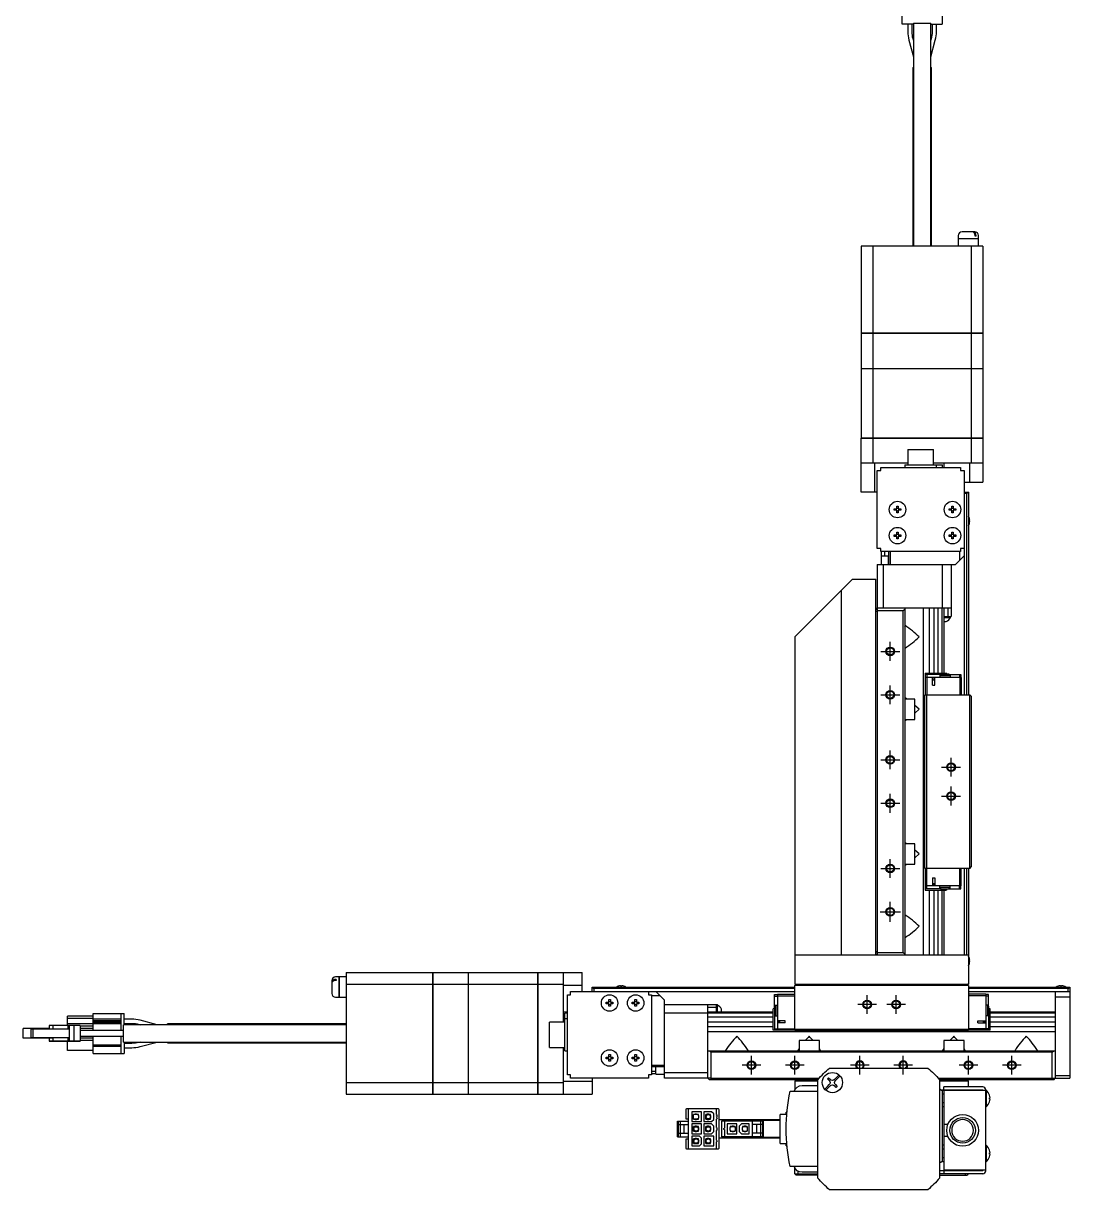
# Model space of a CAD drawing. Extents: x 0 to 1538, y -8 to 1191.
# Drawn here: x 0 to 361.6, y 382.2 to 785.2 of the extents above; entities that cross this region are included whole.
import ezdxf

# ---------------------------------------------------------------- set-up
doc = ezdxf.new("R2010")
doc.units = 0
doc.header["$LTSCALE"] = 0.5
doc.linetypes.add('CENTER', pattern=[50.8, 31.75, -6.35, 6.35, -6.35])
for name, color, linetype in [('MSM_CENTER', 1, 'CENTER'), ('MSM_CONTINUOUS', 7, 'CONTINUOUS'), ('MSM_NARROW', 5, 'CONTINUOUS')]:
    doc.layers.add(name, color=color, linetype=linetype)

msp = doc.modelspace()

# ---------------------------------------------------------------- linework, layer by layer
at = {"layer": 'MSM_CENTER'}
for p, q in [((299.6, 564.9), (299.6, 571.4)), ((296.35, 568.15), (302.85, 568.15)), ((299.6, 549.9), (299.6, 556.4)), ((296.35, 553.15), (302.85, 553.15)), ((299.6, 527.4), (299.6, 533.9)), ((296.35, 530.65), (302.85, 530.65)), ((317.35, 528.15), (323.85, 528.15)), ((320.6, 524.9), (320.6, 531.4)), ((320.6, 514.9), (320.6, 521.4)), ((299.6, 512.4), (299.6, 518.9)), ((317.35, 518.15), (323.85, 518.15)), ((296.35, 515.65), (302.85, 515.65)), ((299.6, 489.9), (299.6, 496.4)), ((296.35, 493.15), (302.85, 493.15)), ((299.6, 474.65), (299.6, 481.65)), ((296.1, 478.15), (303.1, 478.15)), ((291.6, 442.92), (291.6, 449.38)), ((301.6, 442.92), (301.6, 449.38)), ((294.83, 446.15), (288.37, 446.15)), ((304.83, 446.15), (298.37, 446.15)), ((251.6, 421.92), (251.6, 428.38)), ((266.6, 421.92), (266.6, 428.38)), ((289.1, 421.92), (289.1, 428.38)), ((304.1, 421.92), (304.1, 428.38)), ((326.6, 421.92), (326.6, 428.38)), ((341.6, 421.92), (341.6, 428.38)), ((254.83, 425.15), (248.37, 425.15)), ((269.83, 425.15), (263.37, 425.15)), ((292.33, 425.15), (285.87, 425.15)), ((307.33, 425.15), (300.87, 425.15)), ((329.83, 425.15), (323.37, 425.15)), ((344.83, 425.15), (338.37, 425.15))]:
    msp.add_line(p, q, dxfattribs=at)
at = {"layer": 'MSM_CONTINUOUS'}
for p, q in [((303.7, 784.9), (303.7, 795.6)), ((317.5, 795.6), (317.5, 784.9)), ((307.6, 784.9), (303.7, 784.9)), ((305.65, 784.9), (305.65, 782.27)), ((307.15, 782.27), (307.15, 784.9)), ((307.6, 785.15), (313.6, 785.15)), ((307.6, 785.15), (307.6, 708.15)), ((313.6, 708.15), (313.6, 785.15)), ((313.6, 784.9), (317.5, 784.9)), ((314.05, 784.9), (314.05, 782.27)), ((315.55, 782.27), (315.55, 784.9)), ((306.03, 779.39), (307.6, 773.53)), ((306.03, 779.39), (306.03, 779.39)), ((307.48, 779.77), (307.48, 779.78)), ((307.6, 779.32), (307.48, 779.77)), ((313.72, 779.77), (313.6, 779.32)), ((313.6, 773.53), (315.17, 779.39)), ((307.35, 769.9), (307.6, 769.9)), ((307.35, 769.9), (307.35, 708.15)), ((313.6, 769.9), (313.85, 769.9)), ((313.85, 708.15), (313.85, 769.9)), ((323.1, 711.85), (323.1, 710.7)), ((330.1, 710.7), (323.1, 710.7)), ((323.1, 710.65), (323.1, 708.15)), ((330.1, 710.65), (323.1, 710.65)), ((323.15, 710.7), (323.15, 710.65)), ((328.8, 713.15), (324.4, 713.15)), ((328.89, 711.65), (328.89, 711.85)), ((329.25, 711.65), (328.89, 711.65)), ((329.25, 711.65), (329.25, 711.85)), ((330.05, 710.65), (330.05, 710.7)), ((330.1, 710.7), (330.1, 711.85)), ((330.1, 708.15), (330.1, 710.65)), ((331.6, 708.15), (289.6, 708.15)), ((289.6, 708.15), (289.6, 678.2)), ((293.63, 708.15), (293.63, 678.2)), ((327.57, 708.15), (327.57, 678.2)), ((331.6, 708.15), (331.6, 678.2)), ((289.6, 678.2), (331.6, 678.2)), ((289.6, 678.15), (289.6, 665.9)), ((289.6, 678.15), (331.6, 678.15)), ((289.65, 678.2), (289.65, 678.15)), ((293.63, 678.15), (293.63, 665.9)), ((293.89, 678.2), (293.89, 678.15)), ((327.31, 678.2), (327.31, 678.15)), ((327.57, 678.15), (327.57, 665.9)), ((331.55, 678.2), (331.55, 678.15)), ((331.6, 678.15), (331.6, 665.9)), ((289.6, 665.9), (331.6, 665.9)), ((289.6, 665.85), (289.6, 641.9)), ((289.6, 665.85), (331.6, 665.85)), ((289.65, 665.9), (289.65, 665.85)), ((293.63, 665.85), (293.63, 641.9)), ((293.89, 665.9), (293.89, 665.85)), ((327.31, 665.9), (327.31, 665.85)), ((327.57, 665.85), (327.57, 641.9)), ((331.55, 665.9), (331.55, 665.85)), ((331.6, 665.85), (331.6, 641.9)), ((289.6, 641.9), (331.6, 641.9)), ((289.6, 641.85), (331.6, 641.85)), ((289.6, 623.15), (289.6, 641.85)), ((289.65, 641.9), (289.65, 641.85)), ((293.63, 641.85), (293.63, 633.15)), ((293.89, 641.9), (293.89, 641.85)), ((327.31, 641.9), (327.31, 641.85)), ((327.57, 641.85), (327.57, 633.15)), ((331.55, 641.9), (331.55, 641.85)), ((331.6, 641.85), (331.6, 626.65)), ((305.67, 637.95), (314.52, 637.95)), ((305.67, 637.95), (305.67, 632.65)), ((314.52, 632.65), (314.52, 637.95)), ((305.67, 633.15), (289.6, 633.15)), ((294.1, 633.15), (294.1, 623.15)), ((331.6, 633.15), (314.52, 633.15)), ((318.1, 633.15), (318.1, 631.65)), ((327.1, 626.65), (327.1, 633.15)), ((295.1, 603.65), (295.1, 630.65)), ((295.1, 630.65), (296.3, 630.65)), ((296.3, 631.65), (323.9, 631.65)), ((296.3, 630.65), (296.3, 631.65)), ((304.6, 632.65), (317.6, 632.65)), ((304.6, 632.65), (304.6, 631.65)), ((315.6, 631.65), (315.6, 632.65)), ((317.6, 631.65), (317.6, 632.65)), ((323.9, 631.65), (323.9, 630.65)), ((323.9, 630.65), (325.1, 630.65)), ((325.1, 630.65), (325.1, 553.15)), ((325.1, 626.65), (331.6, 626.65)), ((295.1, 623.15), (289.6, 623.15)), ((325.1, 623.15), (326.6, 623.15)), ((326.1, 622.65), (325.1, 622.65)), ((326.6, 623.15), (326.1, 622.65)), ((326.1, 553.15), (326.1, 622.65)), ((326.6, 623.15), (326.6, 553.15)), ((300.94, 617.41), (301.84, 617.41)), ((300.94, 616.89), (300.94, 617.41)), ((301.84, 616.89), (300.94, 616.89)), ((301.58, 616.89), (301.58, 617.41)), ((301.84, 618.31), (302.36, 618.31)), ((301.84, 617.41), (301.84, 618.31)), ((301.84, 617.67), (302.36, 617.67)), ((301.84, 616), (301.84, 616.89)), ((302.36, 616.63), (301.84, 616.63)), ((302.36, 618.31), (302.36, 617.41)), ((302.36, 617.41), (303.26, 617.41)), ((302.36, 616.89), (302.36, 616)), ((303.26, 616.89), (302.36, 616.89)), ((302.62, 617.41), (302.62, 616.89)), ((303.26, 617.41), (303.26, 616.89)), ((319.94, 617.41), (320.84, 617.41)), ((319.94, 616.89), (319.94, 617.41)), ((320.84, 616.89), (319.94, 616.89)), ((320.58, 616.89), (320.58, 617.41)), ((320.84, 618.31), (321.36, 618.31)), ((320.84, 617.41), (320.84, 618.31)), ((320.84, 617.67), (321.36, 617.67)), ((320.84, 616), (320.84, 616.89)), ((321.36, 616.63), (320.84, 616.63)), ((321.36, 618.31), (321.36, 617.41)), ((321.36, 617.41), (322.26, 617.41)), ((321.36, 616.89), (321.36, 616)), ((322.26, 616.89), (321.36, 616.89)), ((321.62, 617.41), (321.62, 616.89)), ((322.26, 617.41), (322.26, 616.89)), ((302.36, 616), (301.84, 616)), ((321.36, 616), (320.84, 616)), ((326.93, 614.13), (326.94, 614.13)), ((326.93, 612.97), (326.93, 613.33)), ((326.93, 613.33), (327.09, 613.33)), ((327.09, 612.97), (326.93, 612.97)), ((301.84, 609.31), (302.36, 609.31)), ((301.84, 608.41), (301.84, 609.31)), ((301.84, 608.67), (302.36, 608.67)), ((302.36, 609.31), (302.36, 608.41)), ((320.84, 609.31), (321.36, 609.31)), ((320.84, 608.41), (320.84, 609.31)), ((320.84, 608.67), (321.36, 608.67)), ((321.36, 609.31), (321.36, 608.41)), ((326.94, 612.17), (326.93, 612.18)), ((300.94, 608.41), (301.84, 608.41)), ((300.94, 607.89), (300.94, 608.41)), ((301.84, 607.89), (300.94, 607.89)), ((301.58, 607.89), (301.58, 608.41)), ((301.84, 607), (301.84, 607.89)), ((302.36, 607.63), (301.84, 607.63)), ((302.36, 607), (301.84, 607)), ((302.36, 608.41), (303.26, 608.41)), ((302.36, 607.89), (302.36, 607)), ((303.26, 607.89), (302.36, 607.89)), ((302.62, 608.41), (302.62, 607.89)), ((303.26, 608.41), (303.26, 607.89)), ((319.94, 608.41), (320.84, 608.41)), ((319.94, 607.89), (319.94, 608.41)), ((320.84, 607.89), (319.94, 607.89)), ((320.58, 607.89), (320.58, 608.41)), ((320.84, 607), (320.84, 607.89)), ((321.36, 607.63), (320.84, 607.63)), ((321.36, 607), (320.84, 607)), ((321.36, 608.41), (322.26, 608.41)), ((321.36, 607.89), (321.36, 607)), ((322.26, 607.89), (321.36, 607.89)), ((321.62, 608.41), (321.62, 607.89)), ((322.26, 608.41), (322.26, 607.89)), ((296.3, 603.65), (295.1, 603.65)), ((296.3, 602.65), (296.3, 603.65)), ((323.9, 602.65), (296.3, 602.65)), ((296.5, 601.15), (299, 601.15)), ((296.5, 601.15), (296.5, 598.15)), ((296.6, 601.15), (296.6, 602.65)), ((297.6, 602.65), (297.6, 601.15)), ((299, 598.15), (299, 601.15)), ((299.1, 598.15), (299.1, 602.65)), ((299.6, 602.65), (299.6, 598.15)), ((322.1, 598.15), (325.1, 601.15)), ((323.6, 599.65), (323.6, 602.65)), ((325.1, 603.65), (323.9, 603.65)), ((323.9, 603.65), (323.9, 602.65)), ((295.1, 598.15), (322.1, 598.15)), ((295.1, 598.15), (295.1, 582.16)), ((297.1, 598.15), (297.1, 583.15)), ((317.6, 583.15), (317.6, 598.15)), ((320.6, 598.15), (320.6, 580.15)), ((286.6, 593.15), (266.6, 573.15)), ((286.6, 593.15), (294.6, 593.15)), ((294.6, 463.15), (294.6, 593.15)), ((282.6, 589.15), (282.6, 463.15)), ((295.1, 583.15), (294.6, 582.65)), ((295.1, 583.15), (320.6, 583.15)), ((295.11, 582.15), (295.11, 464.15)), ((304.1, 582.15), (295.11, 582.15)), ((304.6, 582.65), (304.1, 582.15)), ((304.1, 464.15), (304.1, 582.15)), ((304.6, 583.15), (304.6, 463.15)), ((311.1, 463.15), (311.1, 583.15)), ((312.99, 583.15), (312.99, 560.65)), ((314.6, 583.15), (314.6, 560.65)), ((316.21, 560.65), (316.21, 583.15)), ((317.59, 560.65), (317.59, 583.15)), ((318.1, 583.15), (318.1, 560.65)), ((319.6, 580.15), (319.6, 583.15)), ((304.6, 576.89), (304.72, 577.05)), ((318.1, 580.15), (320.6, 580.15)), ((318.1, 579.9), (320.45, 579.9)), ((318.1, 578.5), (318.94, 578.5)), ((320.45, 579.9), (320.45, 580.15)), ((266.6, 573.15), (266.6, 453.15)), ((304.6, 569.41), (304.72, 569.25)), ((311.7, 560.65), (319.03, 560.65)), ((311.7, 560.65), (311.7, 553.15)), ((320, 560.2), (317, 560.2)), ((317, 560.2), (317, 559.75)), ((319.3, 560.2), (319.03, 560.65)), ((320, 560.25), (319.27, 560.25)), ((320, 559.75), (320, 560.25)), ((317, 560.15), (311.7, 560.15)), ((324.1, 559.15), (311.7, 559.15)), ((312.2, 560.15), (312.2, 553.15)), ((314.25, 556.45), (314.25, 559.15)), ((314.25, 558.35), (314.95, 558.35)), ((314.25, 556.45), (314.95, 556.45)), ((314.6, 559.15), (314.6, 558.35)), ((314.95, 556.45), (314.95, 559.15)), ((316.7, 560.15), (316.7, 559.15)), ((320.3, 559.75), (316.7, 559.75)), ((320, 560.15), (324, 560.15)), ((320.3, 560.15), (320.3, 559.15)), ((323.5, 560.15), (323.5, 559.15)), ((323.6, 559.15), (323.6, 553.15)), ((324, 560.15), (324, 559.15)), ((324.1, 559.15), (324.1, 553.15)), ((311.6, 493.15), (311.6, 553.15)), ((311.6, 553.15), (327.1, 553.15)), ((312.1, 553.15), (312.1, 493.15)), ((327.1, 493.15), (327.1, 553.15)), ((327.6, 552.65), (327.1, 553.15)), ((327.6, 552.65), (327.6, 493.65)), ((304.72, 552.05), (304.6, 551.89)), ((308.1, 551.65), (304.6, 551.65)), ((305.47, 551.65), (304.72, 552.05)), ((308.1, 544.65), (308.1, 551.65)), ((309.6, 548.15), (308.1, 549.47)), ((308.1, 546.83), (309.6, 548.15)), ((304.6, 544.65), (308.1, 544.65)), ((304.6, 544.41), (304.72, 544.25)), ((304.72, 544.25), (305.47, 544.65)), ((304.72, 502.05), (304.6, 501.89)), ((308.1, 501.65), (304.6, 501.65)), ((305.47, 501.65), (304.72, 502.05)), ((308.1, 494.65), (308.1, 501.65)), ((309.6, 498.15), (308.1, 499.47)), ((308.1, 496.83), (309.6, 498.15)), ((304.6, 494.65), (308.1, 494.65)), ((304.6, 494.41), (304.72, 494.25)), ((304.72, 494.25), (305.47, 494.65)), ((327.1, 493.15), (311.6, 493.15)), ((311.7, 493.15), (311.7, 485.65)), ((312.2, 486.15), (312.2, 493.15)), ((323.6, 487.15), (323.6, 493.15)), ((324.1, 487.15), (324.1, 493.15)), ((325.1, 493.15), (325.1, 463.15)), ((326.1, 463.15), (326.1, 493.15)), ((326.6, 493.15), (326.6, 453.15)), ((327.1, 493.15), (327.6, 493.65)), ((314.25, 489.85), (314.25, 487.15)), ((314.25, 489.85), (314.95, 489.85)), ((314.25, 487.95), (314.95, 487.95)), ((314.6, 487.95), (314.6, 487.15)), ((314.95, 489.85), (314.95, 487.15)), ((324.1, 487.15), (311.7, 487.15)), ((317, 486.15), (311.7, 486.15)), ((311.7, 485.65), (319.03, 485.65)), ((312.99, 485.65), (312.99, 463.15)), ((314.6, 485.65), (314.6, 463.15)), ((316.21, 463.15), (316.21, 485.65)), ((316.7, 486.15), (316.7, 487.15)), ((320.3, 486.55), (316.7, 486.55)), ((317, 486.55), (317, 486.05)), ((317, 486.05), (320, 486.05)), ((317.59, 463.15), (317.59, 485.65)), ((318.1, 485.65), (318.1, 463.15)), ((319.27, 486.05), (319.03, 485.65)), ((320, 486.05), (320, 486.55)), ((320, 486.15), (324, 486.15)), ((320.3, 486.15), (320.3, 487.15)), ((323.5, 486.15), (323.5, 487.15)), ((324, 486.15), (324, 487.15)), ((304.6, 476.89), (304.72, 477.05)), ((304.6, 469.41), (304.72, 469.25)), ((294.6, 463.65), (295.1, 463.15)), ((295.1, 464.15), (295.1, 463.15)), ((295.11, 464.15), (304.1, 464.15)), ((304.1, 464.15), (304.6, 463.65)), ((326.6, 463.15), (266.6, 463.15)), ((326.93, 462.13), (326.94, 462.13)), ((326.93, 460.97), (326.93, 461.33)), ((326.93, 461.33), (327.09, 461.33)), ((327.09, 460.97), (326.93, 460.97)), ((326.94, 460.17), (326.93, 460.18)), ((109.05, 455.65), (107.9, 455.65)), ((109.05, 455.65), (109.05, 448.65)), ((109.1, 455.6), (109.05, 455.6)), ((111.6, 455.65), (109.1, 455.65)), ((109.1, 455.65), (109.1, 448.65)), ((111.6, 457.15), (141.55, 457.15)), ((111.6, 457.15), (111.6, 415.15)), ((141.55, 415.15), (141.55, 457.15)), ((141.55, 457.1), (141.6, 457.1)), ((141.6, 457.15), (153.85, 457.15)), ((141.6, 415.15), (141.6, 457.15)), ((153.85, 415.15), (153.85, 457.15)), ((153.85, 457.1), (153.9, 457.1)), ((153.9, 457.15), (177.85, 457.15)), ((153.9, 415.15), (153.9, 457.15)), ((177.85, 415.15), (177.85, 457.15)), ((177.85, 457.1), (177.9, 457.1)), ((177.9, 457.15), (193.1, 457.15)), ((177.9, 415.15), (177.9, 457.15)), ((186.6, 457.15), (186.6, 440.08)), ((193.1, 450.65), (193.1, 457.15)), ((106.6, 454.35), (106.6, 449.95)), ((108.1, 454.8), (107.9, 454.8)), ((108.1, 454.44), (107.9, 454.44)), ((108.1, 454.8), (108.1, 454.44)), ((111.6, 453.12), (141.55, 453.12)), ((141.55, 452.87), (141.6, 452.87)), ((141.6, 453.12), (153.85, 453.12)), ((153.85, 452.87), (153.9, 452.87)), ((153.9, 453.12), (177.85, 453.12)), ((177.85, 452.87), (177.9, 452.87)), ((177.9, 453.12), (186.6, 453.12)), ((193.1, 452.65), (186.6, 452.65)), ((196.6, 450.65), (196.6, 452.15)), ((196.6, 452.15), (197.1, 451.65)), ((196.6, 452.15), (266.6, 452.15)), ((197.1, 451.65), (197.1, 450.65)), ((266.6, 451.65), (197.1, 451.65)), ((205.63, 452.48), (205.62, 452.49)), ((206.42, 452.48), (206.42, 452.64)), ((206.78, 452.48), (206.42, 452.48)), ((206.78, 452.64), (206.78, 452.48)), ((207.58, 452.49), (207.57, 452.48)), ((266.6, 453.15), (326.6, 453.15)), ((267.1, 453.15), (266.6, 452.65)), ((326.6, 452.65), (266.6, 452.65)), ((266.6, 437.15), (266.6, 452.65)), ((326.6, 452.65), (326.1, 453.15)), ((326.6, 452.65), (326.6, 437.15)), ((326.6, 452.15), (361.6, 452.15)), ((361.1, 451.65), (326.6, 451.65)), ((357.63, 452.48), (357.62, 452.49)), ((358.42, 452.48), (358.42, 452.64)), ((358.78, 452.48), (358.42, 452.48)), ((358.78, 452.64), (358.78, 452.48)), ((359.58, 452.49), (359.57, 452.48)), ((361.1, 451.65), (361.6, 452.15)), ((361.1, 450.65), (361.1, 451.65)), ((361.6, 452.15), (361.6, 420.65)), ((107.9, 448.65), (109.05, 448.65)), ((109.05, 448.7), (109.1, 448.7)), ((109.1, 448.65), (111.6, 448.65)), ((188.1, 421.85), (188.1, 449.45)), ((188.1, 449.45), (189.1, 449.45)), ((189.1, 449.45), (189.1, 450.65)), ((189.1, 450.65), (266.6, 450.65)), ((202.34, 447.81), (202.86, 447.81)), ((202.34, 446.91), (202.34, 447.81)), ((202.86, 447.81), (202.86, 446.91)), ((211.34, 447.81), (211.86, 447.81)), ((211.34, 446.91), (211.34, 447.81)), ((211.86, 447.81), (211.86, 446.91)), ((216.1, 450.65), (216.1, 449.45)), ((216.1, 449.45), (217.1, 449.45)), ((217.1, 449.45), (217.1, 421.85)), ((220.1, 449.15), (217.1, 449.15)), ((221.6, 447.65), (218.6, 450.65)), ((221.6, 420.65), (221.6, 447.65)), ((259.6, 449.55), (260.6, 449.55)), ((259.6, 445.55), (259.6, 449.55)), ((259.6, 449.05), (260.6, 449.05)), ((260.6, 449.65), (266.6, 449.65)), ((260.6, 449.65), (260.6, 437.25)), ((260.6, 449.15), (266.6, 449.15)), ((326.6, 450.65), (361.6, 450.65)), ((332.6, 449.65), (326.6, 449.65)), ((332.6, 449.15), (326.6, 449.15)), ((332.6, 449.65), (332.6, 437.25)), ((333.6, 449.55), (332.6, 449.55)), ((333.6, 449.05), (332.6, 449.05)), ((333.6, 445.55), (333.6, 449.55)), ((356.6, 450.65), (356.6, 420.65)), ((361.6, 448.65), (356.6, 448.65)), ((186.6, 443.65), (188.1, 443.65)), ((201.44, 446.39), (201.44, 446.91)), ((201.44, 446.91), (202.34, 446.91)), ((202.34, 446.39), (201.44, 446.39)), ((202.08, 446.39), (202.08, 446.91)), ((202.34, 447.17), (202.86, 447.17)), ((202.34, 445.5), (202.34, 446.39)), ((202.86, 446.13), (202.34, 446.13)), ((202.86, 445.5), (202.34, 445.5)), ((202.86, 446.91), (203.76, 446.91)), ((202.86, 446.39), (202.86, 445.5)), ((203.76, 446.39), (202.86, 446.39)), ((203.12, 446.91), (203.12, 446.39)), ((203.76, 446.91), (203.76, 446.39)), ((210.44, 446.39), (210.44, 446.91)), ((210.44, 446.91), (211.34, 446.91)), ((211.34, 446.39), (210.44, 446.39)), ((211.08, 446.39), (211.08, 446.91)), ((211.34, 447.17), (211.86, 447.17)), ((211.34, 445.5), (211.34, 446.39)), ((211.86, 446.13), (211.34, 446.13)), ((211.86, 445.5), (211.34, 445.5)), ((211.86, 446.91), (212.76, 446.91)), ((211.86, 446.39), (211.86, 445.5)), ((212.76, 446.39), (211.86, 446.39)), ((212.12, 446.91), (212.12, 446.39)), ((212.76, 446.91), (212.76, 446.39)), ((221.6, 446.15), (239.6, 446.15)), ((236.6, 420.65), (236.6, 446.15)), ((239.6, 445.15), (236.6, 445.15)), ((236.6, 443.65), (259.1, 443.65)), ((239.6, 443.65), (239.6, 446.15)), ((239.85, 446), (239.6, 446)), ((239.85, 443.65), (239.85, 446)), ((241.25, 443.65), (241.25, 444.49)), ((259.55, 444.85), (259.1, 444.58)), ((259.1, 437.25), (259.1, 444.58)), ((259.5, 445.55), (259.5, 444.82)), ((260, 445.55), (259.5, 445.55)), ((259.55, 445.55), (259.55, 442.55)), ((259.6, 445.85), (260.6, 445.85)), ((260, 445.85), (260, 442.25)), ((333.6, 445.85), (332.6, 445.85)), ((333.2, 445.85), (333.2, 442.25)), ((333.7, 445.55), (333.2, 445.55)), ((333.7, 442.55), (333.7, 445.55)), ((333.7, 444.82), (334.1, 444.58)), ((334.1, 437.25), (334.1, 444.58)), ((334.1, 443.65), (356.6, 443.65)), ((24.15, 442.05), (15.25, 442.05)), ((15.25, 438.85), (15.25, 442.05)), ((24.15, 441.3), (15.25, 441.3)), ((24.15, 439.4), (15.25, 439.4)), ((24.15, 443.05), (34.85, 443.05)), ((24.15, 437.15), (24.15, 443.05)), ((24.15, 441.15), (33.85, 441.15)), ((24.15, 440.65), (33.85, 440.65)), ((24.15, 440.6), (33.85, 440.6)), ((24.15, 440.1), (33.85, 440.1)), ((24.15, 440.05), (33.85, 440.05)), ((24.15, 439.55), (33.85, 439.55)), ((33.85, 437.15), (33.85, 443.05)), ((34.85, 439.15), (34.85, 443.05)), ((37.48, 441.1), (34.85, 441.1)), ((34.85, 439.6), (37.48, 439.6)), ((39.98, 439.27), (40.43, 439.15)), ((46.22, 439.15), (40.37, 440.72)), ((49.85, 439.15), (49.85, 439.4)), ((111.6, 439.4), (49.85, 439.4)), ((181.8, 431.23), (181.8, 440.08)), ((187.1, 440.08), (181.8, 440.08)), ((187.1, 430.15), (187.1, 443.15)), ((188.1, 443.15), (187.1, 443.15)), ((188.1, 441.15), (187.1, 441.15)), ((236.6, 443.15), (221.6, 443.15)), ((259.1, 443.15), (236.6, 443.15)), ((259.1, 441.76), (236.6, 441.76)), ((236.6, 440.15), (259.1, 440.15)), ((259.55, 442.55), (260, 442.55)), ((259.6, 442.55), (259.6, 437.25)), ((259.6, 442.25), (260.6, 442.25)), ((263.3, 440.5), (260.6, 440.5)), ((260.6, 440.15), (261.4, 440.15)), ((263.3, 439.8), (260.6, 439.8)), ((261.4, 439.8), (261.4, 440.5)), ((263.3, 439.8), (263.3, 440.5)), ((329.9, 440.5), (332.6, 440.5)), ((329.9, 439.8), (329.9, 440.5)), ((329.9, 439.8), (332.6, 439.8)), ((331.8, 439.8), (331.8, 440.5)), ((331.8, 440.15), (332.6, 440.15)), ((333.6, 442.25), (332.6, 442.25)), ((333.2, 442.55), (333.7, 442.55)), ((333.6, 442.55), (333.6, 437.25)), ((356.6, 443.15), (334.1, 443.15)), ((356.6, 441.76), (334.1, 441.76)), ((334.1, 440.15), (356.6, 440.15)), ((0, 434.45), (0, 437.85)), ((8.9, 437.85), (0, 437.85)), ((3.3, 437.65), (2.6, 437.65)), ((2.6, 437.65), (2.6, 434.65)), ((3.3, 437.65), (3.3, 434.65)), ((15.9, 437.65), (3.3, 437.65)), ((8.9, 438.85), (8.9, 437.65)), ((9.85, 438.85), (8.9, 438.85)), ((10.15, 438.85), (9.85, 438.85)), ((10.15, 438.85), (10.15, 437.65)), ((15.4, 438.85), (10.15, 438.85)), ((15.4, 438.85), (15.4, 437.65)), ((15.9, 438.85), (15.4, 438.85)), ((17.4, 438.85), (15.9, 438.85)), ((15.9, 438.85), (15.9, 433.45)), ((17.4, 438.85), (17.4, 433.45)), ((19.6, 438.85), (17.4, 438.85)), ((19.6, 438.85), (19.6, 433.45)), ((24.15, 438.65), (19.6, 438.65)), ((24.15, 437.85), (19.6, 437.85)), ((26.96, 437.15), (19.6, 437.15)), ((28.22, 437.15), (26.96, 437.15)), ((34.6, 437.15), (28.22, 437.15)), ((34.6, 433.15), (34.6, 439.15)), ((111.6, 439.15), (34.6, 439.15)), ((236.6, 438.54), (259.1, 438.54)), ((356.6, 436.65), (236.6, 436.65)), ((266.6, 437.25), (259.1, 437.25)), ((259.6, 437.75), (266.6, 437.75)), ((266.6, 437.65), (326.6, 437.65)), ((326.6, 437.15), (266.6, 437.15)), ((333.6, 437.75), (326.6, 437.75)), ((334.1, 437.25), (326.6, 437.25)), ((334.1, 438.54), (356.6, 438.54)), ((8.9, 434.45), (0, 434.45)), ((8.9, 434.45), (0, 434.45)), ((8.9, 434.45), (0, 434.45)), ((2.6, 434.65), (4.1, 434.65)), ((3.3, 434.65), (2.6, 434.65)), ((15.9, 434.65), (3.3, 434.65)), ((4.1, 434.65), (5.6, 434.65)), ((5.47, 434.65), (10.15, 434.65)), ((5.6, 434.65), (5.47, 434.65)), ((8.9, 434.65), (8.9, 433.45)), ((9.85, 433.45), (8.9, 433.45)), ((8.9, 433.45), (18.6, 433.45)), ((8.9, 433.45), (8.9, 433.45)), ((9.85, 434.65), (10.15, 434.65)), ((10.15, 433.45), (9.85, 433.45)), ((15.4, 434.65), (10.15, 434.65)), ((10.15, 434.65), (10.15, 433.45)), ((15.4, 433.45), (10.15, 433.45)), ((11.65, 433.45), (11.83, 433.45)), ((11.95, 433.45), (11.65, 433.45)), ((11.83, 433.45), (17.4, 433.45)), ((19.6, 433.45), (11.95, 433.45)), ((15.25, 430.25), (15.25, 433.45)), ((15.9, 434.65), (15.4, 434.65)), ((15.4, 434.65), (15.4, 433.45)), ((15.9, 433.45), (15.4, 433.45)), ((17.4, 433.45), (15.9, 433.45)), ((18.6, 433.45), (19.6, 433.45)), ((19.6, 435.15), (26.96, 435.15)), ((19.6, 435.15), (27.5, 435.15)), ((24.15, 434.45), (19.6, 434.45)), ((24.15, 433.65), (19.6, 433.65)), ((19.6, 433.45), (19.6, 433.45)), ((24.15, 429.25), (24.15, 435.15)), ((24.15, 432.2), (33.85, 432.2)), ((24.15, 431.7), (33.85, 431.7)), ((26.96, 435.15), (28.22, 435.15)), ((27.5, 435.15), (27.7, 435.15)), ((27.7, 435.15), (34.6, 435.15)), ((28.22, 435.15), (34.6, 435.15)), ((33.85, 429.25), (33.85, 435.15)), ((34.6, 433.15), (111.6, 433.15)), ((34.85, 433.15), (34.85, 429.25)), ((37.48, 432.7), (34.85, 432.7)), ((40.43, 433.15), (39.97, 433.03)), ((40.36, 431.58), (46.22, 433.15)), ((49.85, 432.9), (49.85, 433.15)), ((49.85, 432.9), (111.6, 432.9)), ((181.8, 431.23), (187.1, 431.23)), ((186.6, 431.23), (186.6, 415.15)), ((268.1, 433.65), (268.1, 430.15)), ((275.1, 433.65), (268.1, 433.65)), ((275.1, 430.15), (275.1, 433.65)), ((325.1, 433.65), (318.1, 433.65)), ((318.1, 433.65), (318.1, 430.15)), ((325.1, 430.15), (325.1, 433.65)), ((24.15, 430.25), (15.25, 430.25)), ((24.15, 429.25), (34.85, 429.25)), ((34.85, 431.2), (37.48, 431.2)), ((187.1, 430.15), (188.1, 430.15)), ((201.44, 427.39), (201.44, 427.91)), ((201.44, 427.91), (202.34, 427.91)), ((202.34, 427.39), (201.44, 427.39)), ((202.08, 427.39), (202.08, 427.91)), ((202.34, 428.81), (202.86, 428.81)), ((202.34, 427.91), (202.34, 428.81)), ((202.34, 428.17), (202.86, 428.17)), ((202.34, 426.5), (202.34, 427.39)), ((202.86, 428.81), (202.86, 427.91)), ((202.86, 427.91), (203.76, 427.91)), ((202.86, 427.39), (202.86, 426.5)), ((203.76, 427.39), (202.86, 427.39)), ((203.12, 427.91), (203.12, 427.39)), ((203.76, 427.91), (203.76, 427.39)), ((210.44, 427.39), (210.44, 427.91)), ((210.44, 427.91), (211.34, 427.91)), ((211.34, 427.39), (210.44, 427.39)), ((211.08, 427.39), (211.08, 427.91)), ((211.34, 428.81), (211.86, 428.81)), ((211.34, 427.91), (211.34, 428.81)), ((211.34, 428.17), (211.86, 428.17)), ((211.34, 426.5), (211.34, 427.39)), ((211.86, 428.81), (211.86, 427.91)), ((211.86, 427.91), (212.76, 427.91)), ((211.86, 427.39), (211.86, 426.5)), ((212.76, 427.39), (211.86, 427.39)), ((212.12, 427.91), (212.12, 427.39)), ((212.76, 427.91), (212.76, 427.39)), ((236.6, 430.15), (356.6, 430.15)), ((237.1, 430.15), (237.6, 429.65)), ((355.6, 429.65), (237.6, 429.65)), ((237.6, 429.65), (237.6, 420.66)), ((242.86, 430.15), (242.7, 430.28)), ((250.34, 430.15), (250.5, 430.28)), ((267.86, 430.15), (267.7, 430.28)), ((275.34, 430.15), (275.5, 430.28)), ((317.86, 430.15), (317.7, 430.28)), ((325.34, 430.15), (325.5, 430.28)), ((342.86, 430.15), (342.7, 430.28)), ((350.34, 430.15), (350.5, 430.28)), ((355.6, 429.65), (356.1, 430.15)), ((355.6, 420.66), (355.6, 429.65)), ((202.86, 427.13), (202.34, 427.13)), ((202.86, 426.5), (202.34, 426.5)), ((211.86, 427.13), (211.34, 427.13)), ((211.86, 426.5), (211.34, 426.5)), ((217.1, 425.15), (221.6, 425.15)), ((221.6, 424.65), (217.1, 424.65)), ((217.1, 423.15), (218.6, 423.15)), ((218.6, 422.05), (218.6, 424.55)), ((221.6, 424.55), (218.6, 424.55)), ((278.63, 424.15), (312.57, 424.15)), ((111.6, 419.18), (141.55, 419.18)), ((141.55, 419.44), (141.6, 419.44)), ((141.6, 419.18), (153.85, 419.18)), ((153.85, 419.44), (153.9, 419.44)), ((153.9, 419.18), (177.85, 419.18)), ((177.85, 419.44), (177.9, 419.44)), ((177.9, 419.18), (186.6, 419.18)), ((186.6, 419.65), (196.6, 419.65)), ((189.1, 421.85), (188.1, 421.85)), ((189.1, 420.65), (189.1, 421.85)), ((216.1, 420.65), (189.1, 420.65)), ((196.6, 420.65), (196.6, 415.15)), ((216.1, 421.85), (216.1, 420.65)), ((217.1, 421.85), (216.1, 421.85)), ((218.6, 422.15), (217.1, 422.15)), ((218.6, 422.05), (221.6, 422.05)), ((221.6, 422.65), (236.6, 422.65)), ((237.6, 420.65), (221.6, 420.65)), ((236.6, 420.65), (237.1, 420.15)), ((274.62, 420.15), (237.1, 420.15)), ((237.6, 420.66), (275.04, 420.66)), ((266.6, 419.65), (267.1, 420.15)), ((266.6, 419.65), (266.6, 416.68)), ((274.6, 419.65), (266.6, 419.65)), ((274.6, 386.18), (274.6, 420.12)), ((277.94, 420.46), (278.29, 420.81)), ((278.54, 419.86), (277.94, 420.46)), ((278.29, 420.81), (278.89, 420.21)), ((280.31, 420.21), (281.89, 421.8)), ((282.25, 421.44), (280.66, 419.86)), ((316.16, 420.66), (355.6, 420.66)), ((356.1, 420.15), (316.58, 420.15)), ((317.1, 420.15), (316.6, 419.65)), ((316.6, 420.12), (316.6, 386.18)), ((326.6, 419.65), (316.6, 419.65)), ((326.1, 420.15), (326.6, 419.65)), ((326.6, 417.65), (326.6, 419.65)), ((355.6, 420.65), (361.6, 420.65)), ((356.1, 420.15), (356.6, 420.65)), ((356.6, 421.65), (361.6, 421.65)), ((111.6, 415.15), (141.55, 415.15)), ((141.55, 415.2), (141.6, 415.2)), ((141.6, 415.15), (153.85, 415.15)), ((153.85, 415.2), (153.9, 415.2)), ((153.9, 415.15), (177.85, 415.15)), ((177.85, 415.2), (177.9, 415.2)), ((177.9, 415.15), (196.6, 415.15)), ((265.03, 416.15), (274.6, 416.15)), ((269.18, 418.15), (274.6, 418.15)), ((276.95, 416.86), (277.88, 417.78)), ((278.89, 418.09), (277.31, 416.51)), ((277.88, 417.78), (278.54, 418.44)), ((280.91, 417.49), (280.31, 418.09)), ((280.66, 418.44), (281.26, 417.84)), ((281.26, 417.84), (280.91, 417.49)), ((317.6, 416.15), (316.6, 417.15)), ((316.6, 416.65), (331.6, 416.65)), ((317.2, 416.55), (325.85, 416.55)), ((317.6, 391.77), (317.6, 416.54)), ((331.6, 416.54), (317.6, 416.54)), ((318.1, 415.1), (317.6, 415.1)), ((331.6, 417.65), (318.1, 417.65)), ((318.1, 416.65), (318.1, 417.65)), ((318.1, 416.45), (318.1, 388.85)), ((332.6, 416.45), (318.1, 416.45)), ((325.85, 416.55), (325.86, 416.54)), ((325.9, 416.65), (326.01, 416.54)), ((326.6, 416.54), (326.6, 416.65)), ((331.6, 416.45), (331.6, 416.65)), ((332.6, 388.65), (332.6, 416.65)), ((332.76, 416.5), (332.6, 416.5)), ((332.76, 416.5), (332.76, 410.8)), ((318.1, 412.21), (317.6, 412.21)), ((333.91, 414.81), (333.91, 414.81)), ((333.91, 413.39), (333.91, 413.91)), ((333.91, 413.91), (334.08, 413.91)), ((334.08, 413.39), (333.91, 413.39)), ((333.91, 412.49), (333.91, 412.5)), ((228.9, 409.75), (228.9, 406.65)), ((240.2, 410.05), (229.2, 410.05)), ((229.9, 396.25), (229.9, 410.05)), ((231, 409.05), (231, 405.65)), ((234.4, 409.05), (231, 409.05)), ((232.15, 408.15), (231.65, 408.15)), ((231.65, 406.55), (231.65, 408.15)), ((233.02, 408.1), (231.65, 408.1)), ((232.65, 408.25), (232.15, 408.25)), ((232.15, 408.1), (232.15, 408.25)), ((232.65, 408.1), (232.65, 408.25)), ((233.3, 408.15), (232.65, 408.15)), ((233.3, 407.83), (233.02, 408.1)), ((233.3, 407.83), (233.3, 408.15)), ((233.4, 407.73), (233.3, 407.83)), ((233.4, 406.98), (233.4, 407.73)), ((234.4, 405.65), (234.4, 409.05)), ((235.2, 409.05), (235.2, 405.65)), ((237.85, 409.05), (235.2, 409.05)), ((235.85, 406.55), (235.85, 408.15)), ((236.35, 408.15), (235.85, 408.15)), ((237.22, 408.1), (235.85, 408.1)), ((236.01, 407.57), (235.85, 407.04)), ((236.35, 408.1), (236.35, 408.25)), ((236.85, 408.25), (236.35, 408.25)), ((236.85, 408.1), (236.85, 408.25)), ((237.5, 408.15), (236.85, 408.15)), ((237.5, 407.83), (237.22, 408.1)), ((237.31, 406.69), (237.44, 407.14)), ((237.5, 407.83), (237.5, 408.15)), ((237.6, 407.73), (237.5, 407.83)), ((237.6, 406.98), (237.6, 407.73)), ((238.6, 408.3), (237.85, 409.05)), ((238.6, 406.4), (238.6, 408.3)), ((239.5, 408.15), (239.5, 410.05)), ((239.5, 407.6), (239.5, 407.65)), ((239.5, 407.05), (239.5, 407.1)), ((240.5, 396.55), (240.5, 409.75)), ((261.6, 398.15), (261.6, 408.15)), ((263.81, 408.15), (261.6, 408.15)), ((263.6, 408.15), (263.6, 408.97)), ((263.89, 408.97), (263.6, 408.97)), ((318.1, 410.77), (317.6, 410.77)), ((332.6, 410.8), (332.76, 410.8)), ((226.1, 400.45), (226.1, 405.85)), ((226.1, 405.85), (229.9, 405.85)), ((226.4, 400.45), (226.4, 405.85)), ((226.4, 404.65), (229.9, 404.65)), ((227.1, 400.45), (227.1, 405.85)), ((228.4, 401.65), (228.4, 404.65)), ((228.9, 406.65), (229.9, 406.65)), ((231, 405.65), (234.4, 405.65)), ((231, 404.85), (231, 401.45)), ((234.4, 404.85), (231, 404.85)), ((231.65, 406.6), (233.02, 406.6)), ((231.65, 406.55), (232.15, 406.55)), ((232.15, 403.95), (231.65, 403.95)), ((231.65, 402.35), (231.65, 403.95)), ((233.02, 403.9), (231.65, 403.9)), ((232.15, 406.6), (232.15, 406.45)), ((232.15, 406.45), (232.65, 406.45)), ((232.65, 404.05), (232.15, 404.05)), ((232.15, 403.9), (232.15, 404.05)), ((232.65, 406.45), (232.65, 406.6)), ((232.65, 406.55), (233.3, 406.55)), ((232.65, 403.9), (232.65, 404.05)), ((233.3, 403.95), (232.65, 403.95)), ((233.02, 406.6), (233.4, 406.98)), ((233.4, 403.53), (233.02, 403.9)), ((233.3, 406.55), (233.3, 406.88)), ((233.3, 403.63), (233.3, 403.95)), ((233.4, 402.78), (233.4, 403.53)), ((234.4, 401.45), (234.4, 404.85)), ((235.2, 405.65), (237.85, 405.65)), ((237.85, 404.85), (235.2, 404.85)), ((235.2, 404.85), (235.2, 401.45)), ((235.85, 406.6), (237.22, 406.6)), ((235.85, 406.55), (236.35, 406.55)), ((236.35, 403.95), (235.85, 403.95)), ((235.85, 402.35), (235.85, 403.95)), ((237.22, 403.9), (235.85, 403.9)), ((235.85, 403.9), (235.93, 403.9)), ((236.35, 406.6), (236.35, 406.45)), ((236.35, 406.45), (236.85, 406.45)), ((236.85, 404.05), (236.35, 404.05)), ((236.35, 403.9), (236.35, 404.05)), ((236.85, 406.45), (236.85, 406.6)), ((236.85, 406.55), (237.5, 406.55)), ((236.85, 403.9), (236.85, 404.05)), ((237.5, 403.95), (236.85, 403.95)), ((237.22, 406.6), (237.5, 406.88)), ((237.6, 403.53), (237.22, 403.9)), ((237.5, 406.88), (237.6, 406.98)), ((237.5, 406.55), (237.5, 406.88)), ((237.5, 403.63), (237.5, 403.95)), ((237.6, 402.78), (237.6, 403.53)), ((237.85, 405.65), (238.6, 406.4)), ((238.6, 404.1), (237.85, 404.85)), ((238.6, 402.2), (238.6, 404.1)), ((239.5, 403.68), (239.5, 406.55)), ((239.5, 403.13), (239.5, 403.18)), ((240.5, 406.4), (261.6, 406.4)), ((241.3, 405.85), (241.3, 400.45)), ((255.7, 405.85), (241.3, 405.85)), ((242.3, 405.85), (242.3, 403.4)), ((243.2, 404.85), (243.2, 401.45)), ((246.6, 404.85), (243.2, 404.85)), ((244.57, 403.9), (244.2, 403.53)), ((244.2, 403.53), (244.2, 402.78)), ((244.95, 403.95), (244.3, 403.95)), ((244.3, 403.95), (244.3, 403.63)), ((245.95, 403.9), (244.57, 403.9)), ((245.45, 404.05), (244.95, 404.05)), ((244.95, 404.05), (244.95, 403.9)), ((245.45, 404.05), (245.45, 403.9)), ((245.95, 403.95), (245.45, 403.95)), ((245.95, 403.95), (245.95, 402.35)), ((246.6, 406.15), (261.6, 406.15)), ((246.6, 401.45), (246.6, 404.85)), ((248.15, 404.85), (247.4, 404.1)), ((247.4, 404.1), (247.4, 402.2)), ((250.8, 404.85), (248.15, 404.85)), ((248.77, 403.9), (248.4, 403.53)), ((248.4, 403.53), (248.4, 402.78)), ((249.15, 403.95), (248.5, 403.95)), ((248.5, 403.95), (248.5, 403.63)), ((250.15, 403.9), (248.77, 403.9)), ((249.65, 404.05), (249.15, 404.05)), ((249.15, 404.05), (249.15, 403.9)), ((249.6, 406.15), (249.6, 406.4)), ((249.65, 404.05), (249.65, 403.9)), ((250.15, 403.95), (249.65, 403.95)), ((250.15, 403.95), (250.15, 402.35)), ((250.8, 401.45), (250.8, 404.85)), ((251.6, 405.85), (251.6, 406.15)), ((251.9, 405.85), (251.9, 400.45)), ((255.4, 404.65), (251.9, 404.65)), ((253.4, 404.65), (253.4, 401.65)), ((254.7, 405.85), (254.7, 400.45)), ((255.4, 405.85), (255.4, 400.45)), ((255.7, 405.85), (255.7, 400.45)), ((319.48, 404.65), (318.1, 404.65)), ((226.1, 400.45), (229.9, 400.45)), ((226.4, 401.65), (229.9, 401.65)), ((228.9, 399.65), (228.9, 396.55)), ((229.9, 399.65), (228.9, 399.65)), ((231, 401.45), (234.4, 401.45)), ((231, 400.65), (231, 397.25)), ((233.65, 400.65), (231, 400.65)), ((231.65, 402.4), (233.02, 402.4)), ((231.65, 402.35), (232.15, 402.35)), ((232.15, 399.75), (231.65, 399.75)), ((231.65, 398.15), (231.65, 399.75)), ((233.02, 399.7), (231.65, 399.7)), ((231.8, 399.15), (231.96, 399.7)), ((232.15, 402.4), (232.15, 402.25)), ((232.15, 402.25), (232.65, 402.25)), ((232.65, 399.85), (232.15, 399.85)), ((232.15, 399.7), (232.15, 399.85)), ((232.65, 402.25), (232.65, 402.4)), ((232.65, 402.35), (233.3, 402.35)), ((232.65, 399.7), (232.65, 399.85)), ((233.3, 399.75), (232.65, 399.75)), ((233.02, 402.4), (233.4, 402.78)), ((233.3, 399.43), (233.02, 399.7)), ((233.4, 399.3), (233.25, 398.75)), ((233.3, 402.35), (233.3, 402.68)), ((233.3, 399.43), (233.3, 399.75)), ((233.4, 399.33), (233.3, 399.43)), ((233.4, 398.58), (233.4, 399.33)), ((234.4, 399.9), (233.65, 400.65)), ((234.4, 398), (234.4, 399.9)), ((235.2, 401.45), (237.85, 401.45)), ((235.2, 400.65), (235.2, 397.25)), ((238.6, 400.65), (235.2, 400.65)), ((235.85, 402.41), (235.93, 402.4)), ((235.85, 402.4), (237.22, 402.4)), ((235.85, 402.35), (236.35, 402.35)), ((236.35, 399.75), (235.85, 399.75)), ((235.85, 398.15), (235.85, 399.75)), ((237.22, 399.7), (235.85, 399.7)), ((236.01, 398.74), (235.85, 399.26)), ((236.35, 402.4), (236.35, 402.25)), ((236.35, 402.25), (236.85, 402.25)), ((236.35, 399.7), (236.35, 399.85)), ((236.85, 399.85), (236.35, 399.85)), ((236.85, 402.25), (236.85, 402.4)), ((236.85, 402.35), (237.5, 402.35)), ((236.85, 399.7), (236.85, 399.85)), ((237.5, 399.75), (236.85, 399.75)), ((237.22, 402.4), (237.6, 402.78)), ((237.6, 399.33), (237.22, 399.7)), ((237.31, 399.62), (237.44, 399.17)), ((237.5, 402.35), (237.5, 402.68)), ((237.5, 399.43), (237.5, 399.75)), ((237.6, 398.58), (237.6, 399.33)), ((237.85, 401.45), (238.6, 402.2)), ((238.6, 397.25), (238.6, 400.65)), ((239.5, 399.2), (239.5, 402.63)), ((261.6, 399.9), (240.5, 399.9)), ((255.7, 400.45), (241.3, 400.45)), ((242.3, 402.9), (242.3, 400.45)), ((243.2, 401.45), (246.6, 401.45)), ((244.2, 402.78), (244.57, 402.4)), ((244.3, 402.68), (244.3, 402.35)), ((244.3, 402.35), (244.95, 402.35)), ((244.57, 402.4), (245.95, 402.4)), ((244.95, 402.4), (244.95, 402.25)), ((244.95, 402.25), (245.45, 402.25)), ((245.45, 402.25), (245.45, 402.4)), ((245.45, 402.35), (245.95, 402.35)), ((261.6, 400.15), (246.6, 400.15)), ((247.4, 402.2), (248.15, 401.45)), ((248.15, 401.45), (250.8, 401.45)), ((248.4, 402.78), (248.77, 402.4)), ((248.5, 402.68), (248.5, 402.35)), ((248.5, 402.35), (249.15, 402.35)), ((248.77, 402.4), (250.15, 402.4)), ((249.15, 402.4), (249.15, 402.25)), ((249.15, 402.25), (249.65, 402.25)), ((249.6, 399.9), (249.6, 400.15)), ((249.65, 402.25), (249.65, 402.4)), ((249.65, 402.35), (250.15, 402.35)), ((251.6, 400.15), (251.6, 400.45)), ((255.4, 401.65), (251.9, 401.65)), ((318.1, 400.65), (319.48, 400.65)), ((229.2, 396.25), (240.2, 396.25)), ((231, 397.25), (233.65, 397.25)), ((231.65, 398.2), (233.02, 398.2)), ((231.65, 398.15), (232.15, 398.15)), ((232.15, 398.2), (232.15, 398.05)), ((232.15, 398.05), (232.65, 398.05)), ((232.65, 398.05), (232.65, 398.2)), ((232.65, 398.15), (233.3, 398.15)), ((233.02, 398.2), (233.3, 398.48)), ((233.3, 398.48), (233.4, 398.58)), ((233.3, 398.15), (233.3, 398.48)), ((233.65, 397.25), (234.4, 398)), ((235.2, 397.25), (238.6, 397.25)), ((235.85, 398.2), (237.22, 398.2)), ((235.85, 398.15), (236.35, 398.15)), ((236.35, 398.2), (236.35, 398.05)), ((236.35, 398.05), (236.85, 398.05)), ((236.85, 398.05), (236.85, 398.2)), ((236.85, 398.15), (237.5, 398.15)), ((237.22, 398.2), (237.5, 398.48)), ((237.5, 398.48), (237.6, 398.58)), ((237.5, 398.15), (237.5, 398.48)), ((239.5, 396.25), (239.5, 398.7)), ((261.6, 398.15), (263.81, 398.15)), ((263.6, 397.33), (263.6, 398.15)), ((263.6, 397.33), (263.89, 397.33)), ((318.1, 397.54), (317.6, 397.54)), ((318.1, 396.1), (317.6, 396.1)), ((332.76, 397.5), (332.6, 397.5)), ((332.76, 397.5), (332.76, 391.8)), ((333.91, 395.81), (333.91, 395.81)), ((316.6, 391.65), (317.1, 391.65)), ((317.1, 391.65), (317.6, 392.15)), ((318.1, 393.21), (317.6, 393.21)), ((318.1, 391.77), (317.6, 391.77)), ((332.6, 391.8), (332.76, 391.8)), ((333.91, 394.39), (333.91, 394.91)), ((333.91, 394.91), (334.08, 394.91)), ((334.08, 394.39), (333.91, 394.39)), ((333.91, 393.49), (333.91, 393.5)), ((274.6, 390.15), (265.03, 390.15)), ((266.6, 387.66), (266.6, 389.62)), ((266.6, 387.65), (274.6, 387.65)), ((274.6, 387.15), (267.11, 387.15)), ((267.6, 388.6), (267.6, 387.65)), ((267.81, 387.15), (267.6, 387.65)), ((274.6, 388.15), (269.18, 388.15)), ((331.6, 388.65), (316.6, 388.65)), ((331.6, 387.65), (316.6, 387.65)), ((316.6, 387.45), (316.9, 387.15)), ((316.6, 387.15), (326.09, 387.15)), ((332.6, 388.85), (318.1, 388.85)), ((318.1, 388.65), (318.1, 387.65)), ((325.6, 387.65), (325.39, 387.15)), ((325.6, 388.65), (325.8, 388.85)), ((326.6, 388.85), (326.6, 388.65)), ((331.6, 388.65), (331.6, 388.85)), ((312.57, 382.15), (278.63, 382.15))]:
    msp.add_line(p, q, dxfattribs=at)
for centre, radius in [((302.1, 617.15), 2.85), ((321.1, 617.15), 2.85), ((302.1, 608.15), 2.85), ((321.1, 608.15), 2.85), ((299.6, 568.15), 1.23), ((299.6, 553.15), 1.23), ((299.6, 530.65), 1.23), ((320.6, 528.15), 1.23), ((299.6, 515.65), 1.23), ((320.6, 518.15), 1.23), ((299.6, 493.15), 1.23), ((299.6, 478.15), 1.23), ((202.6, 446.65), 2.85), ((211.6, 446.65), 2.85), ((291.6, 446.15), 1.23), ((301.6, 446.15), 1.23), ((202.6, 427.65), 2.85), ((211.6, 427.65), 2.85), ((251.6, 425.15), 1.23), ((266.6, 425.15), 1.23), ((326.6, 425.15), 1.23), ((341.6, 425.15), 1.23), ((279.6, 419.15), 3.5), ((236.72, 407.35), 0.75), ((324.6, 402.65), 5.5), ((324.6, 402.65), 4.42), ((232.52, 403.15), 0.75), ((236.72, 403.15), 0.75), ((232.52, 398.95), 0.75), ((236.72, 398.95), 0.75)]:
    msp.add_circle(centre, radius, dxfattribs=at)
at = {"layer": 'MSM_CONTINUOUS', "extrusion": (0, 0, -1)}
msp.add_circle((-324.6, 402.65), 3.75, dxfattribs=at)
at = {"layer": 'MSM_CONTINUOUS'}
for centre, radius, start, end in [((316.8, 782.27), 11.15, 179.9911, 195.0006), ((304.4, 782.27), 11.15, 345.0015, 0.0068), ((324.4, 711.85), 1.3, 90, 180), ((327.93, 712.34), 0.809, 33.6126, 87.2927), ((328.25, 712.26), 0.891, 28.7486, 85.0367), ((327.28, 711.87), 1.61, 359.2584, 34.7863), ((328.8, 711.85), 1.3, 0, 90), ((327.58, 711.87), 1.66, 359.4455, 29.7231), ((324.1, 613.15), 3, 19.0021, 33.5573), ((324.1, 613.15), 2.99, 3.446, 18.9685), ((324.1, 613.15), 2.99, 341.0315, 356.554), ((324.1, 613.15), 3, 326.4427, 340.9979), ((294.57, 582.74), 0.794, 272.4308, 312.2411), ((296.1, 583.65), 1.8, 236.251, 236.4427), ((287.8, 550.89), 31.15, 45.6019, 57.107), ((317.6, 581.46), 3.25, 294.3004, 331.2734), ((287.8, 595.41), 31.15, 302.893, 314.3981), ((287.8, 450.89), 31.15, 45.6019, 57.107), ((287.8, 495.41), 31.15, 302.893, 314.3981), ((294.57, 463.56), 0.794, 47.7589, 87.5692), ((296.1, 462.65), 1.8, 123.5573, 123.749), ((324.1, 461.15), 3, 19.0021, 33.5573), ((324.1, 461.15), 3, 326.4427, 340.9979), ((324.1, 461.15), 2.99, 3.446, 18.9685), ((324.1, 461.15), 2.99, 341.0315, 356.554), ((107.9, 454.35), 1.3, 90, 180), ((107.35, 453.85), 0.751, 141.1045, 178.2319), ((107.35, 453.5), 0.754, 138.1061, 174.1834), ((107.82, 453.39), 1.41, 87.1822, 138.6257), ((107.81, 453.06), 1.39, 86.96, 137.1801), ((206.6, 449.65), 3, 109.0021, 123.5573), ((206.6, 449.65), 2.99, 93.446, 108.9685), ((206.6, 449.65), 2.99, 71.0315, 86.554), ((206.6, 449.65), 3, 56.4427, 70.9979), ((358.6, 449.65), 3, 109.0021, 123.5573), ((358.6, 449.65), 2.99, 93.446, 108.9685), ((358.6, 449.65), 2.99, 71.0315, 86.554), ((358.6, 449.65), 3, 56.4427, 70.9979), ((107.9, 449.95), 1.3, 180, 270), ((238.29, 443.15), 3.25, 24.3004, 61.2734), ((37.48, 429.95), 11.15, 75.0015, 90.0068), ((37.48, 442.35), 11.15, 269.9911, 285.0006), ((269.03, 413.2), 31.38, 135.6092, 147.0188), ((224.17, 413.2), 31.38, 32.9812, 44.3908), ((294.03, 413.2), 31.38, 135.6092, 139.326), ((249.17, 413.2), 31.38, 40.674, 44.3908), ((344.03, 413.2), 31.38, 135.6092, 139.326), ((299.17, 413.2), 31.38, 40.674, 44.3908), ((369.03, 413.2), 31.38, 135.6092, 147.0188), ((324.17, 413.2), 31.38, 32.9812, 44.3908), ((294.03, 413.2), 31.38, 145.7006, 147.0188), ((249.17, 413.2), 31.38, 32.9812, 34.2994), ((344.03, 413.2), 31.38, 145.7006, 147.0188), ((299.17, 413.2), 31.38, 32.9812, 34.2994), ((289.1, 425.15), 1.23, 305.5766, 234.4234), ((304.1, 425.15), 1.23, 305.5766, 234.4234), ((236.1, 421.65), 1.8, 326.251, 326.4427), ((237.01, 420.12), 0.792, 2.3783, 42.2936), ((356.19, 420.12), 0.794, 137.7589, 177.5692), ((357.1, 421.65), 1.8, 213.5573, 213.749), ((331.6, 416.65), 1, 0, 90), ((330.4, 413.65), 3.7, 18.2573, 50.3782), ((330.4, 413.65), 3.7, 309.6218, 341.7427), ((330.4, 413.65), 3.69, 4.0395, 18.238), ((330.4, 413.65), 3.69, 341.762, 355.9605), ((229.2, 409.75), 0.3, 90, 180), ((240.2, 409.75), 0.3, 360, 90), ((246.6, 403.15), 3, 64.1588, 115.8426), ((246.6, 403.15), 3, 244.1588, 295.8426), ((229.2, 396.55), 0.3, 180, 270), ((240.2, 396.55), 0.3, 270, 360), ((330.4, 394.65), 3.7, 18.2573, 50.3782), ((330.4, 394.65), 3.69, 4.0395, 18.238), ((330.4, 394.65), 3.7, 309.6218, 341.7427), ((330.4, 394.65), 3.69, 341.762, 355.9605), ((268.1, 388.65), 1.8, 213.5573, 236.4427), ((325.1, 388.65), 1.8, 303.5573, 326.251), ((331.6, 388.65), 1, 270, 0)]:
    msp.add_arc(centre, radius, start, end, dxfattribs=at)
at = {"layer": 'MSM_CONTINUOUS', "extrusion": (0, 0, -1)}
for centre, radius, start, end in [((-316.8, 782.27), 9.65, 345.0035, 0.008), ((-304.4, 782.27), 9.65, 179.9899, 194.9986), ((-37.48, 429.95), 9.65, 89.9899, 104.9986), ((-37.48, 442.36), 9.65, 255.0035, 270.008), ((-295.6, 403.15), 27, 38.9424, 51.0576), ((-295.6, 403.15), 27, 128.9424, 141.0576), ((-277.83, 419.15), 1, 135, 225), ((-279.6, 420.92), 1, 225, 315), ((-281.37, 419.15), 1, 315, 45), ((-323.6, 403.15), 60, 347.4867, 12.5133), ((-269.18, 415.15), 3, 19.4712, 90), ((-279.6, 417.38), 1, 45, 135), ((-239.5, 407.9), 0.25, 90, 270), ((-239.5, 407.35), 0.25, 90, 270), ((-239.5, 406.8), 0.25, 90, 270), ((-239.5, 403.43), 0.25, 90, 270), ((-239.5, 402.88), 0.25, 90, 270), ((-242.3, 403.15), 0.25, 269.9993, 89.9993), ((-245.07, 403.15), 1, 131.4089, 151.0443), ((-249.27, 403.15), 1, 131.4089, 151.0443), ((-239.5, 398.95), 0.25, 90, 270), ((-245.07, 403.15), 1, 208.9543, 228.5897), ((-249.27, 403.15), 1, 208.9543, 228.5897), ((-269.18, 391.15), 3, 270, 340.5288), ((-295.6, 403.15), 27, 308.9424, 321.0576), ((-295.6, 403.15), 27, 218.9424, 231.0576)]:
    msp.add_arc(centre, radius, start, end, dxfattribs=at)
at = {"layer": 'MSM_NARROW'}
for centre in [(299.6, 568.15), (299.6, 553.15), (299.6, 530.65), (320.6, 528.15), (299.6, 515.65), (320.6, 518.15), (299.6, 493.15), (299.6, 478.15), (291.6, 446.15), (301.6, 446.15), (251.6, 425.15), (266.6, 425.15), (326.6, 425.15), (341.6, 425.15)]:
    msp.add_circle(centre, 1.5, dxfattribs=at)
for centre in [(289.1, 425.15), (304.1, 425.15)]:
    msp.add_arc(centre, 1.5, 318.1897, 221.8103, dxfattribs=at)

doc.saveas('drawing.dxf')
